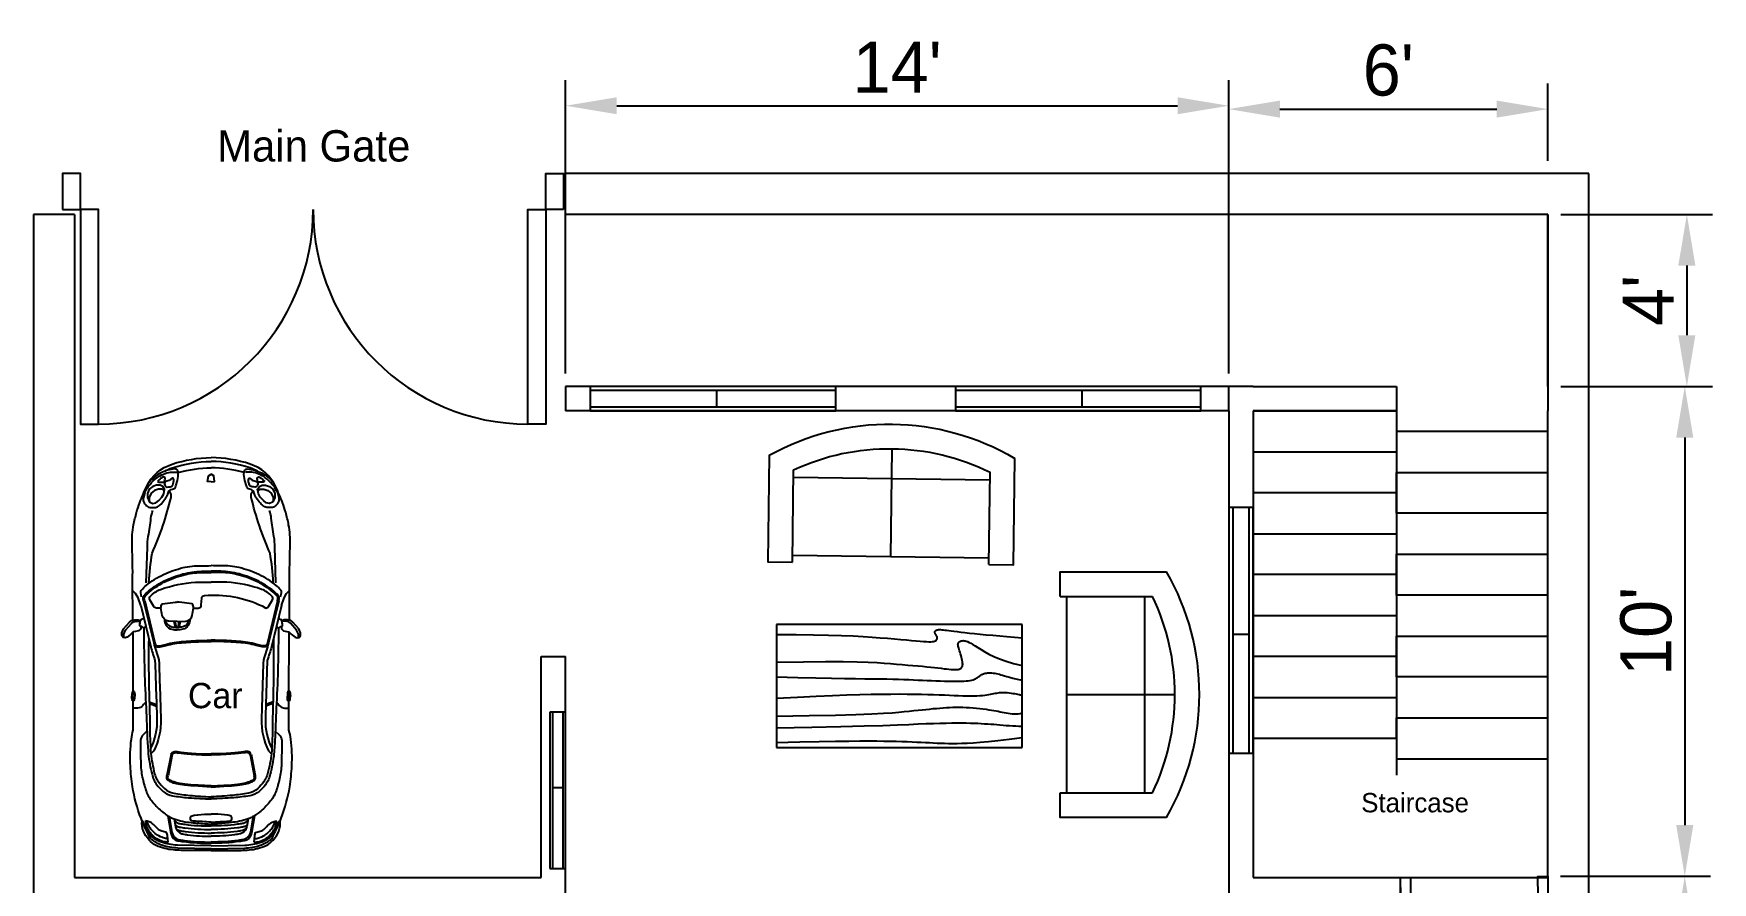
# Model space of a CAD drawing. Header units: inches. Extents: x 1250 to 3428, y 811 to 2465.
# Drawn here: x 1264.5 to 1674.7, y 1162.6 to 1370 of the extents above; entities that cross this region are included whole.
import ezdxf

# ---------------------------------------------------------------- set-up
doc = ezdxf.new("R2010")
doc.units = ezdxf.units.IN
for name, color, linetype in [('Blocks', 4, 'Continuous'), ('Doors', 6, 'Continuous'), ('Text', 2, 'Continuous'), ('Windows', 30, 'Continuous')]:
    doc.layers.add(name, color=color, linetype=linetype)
doc.styles.get("Standard").update_dxf_attribs({"font": 'CENTAUR.TTF'})
doc.dimstyles.new('ISO-25', dxfattribs={"dimscale": 5, "dimtxt": 2.5, "dimasz": 2.5, "dimexe": 1.25, "dimexo": 0.625, "dimtad": 1, "dimtxsty": 'Standard', "dimcen": 2.5, "dimadec": 0, "dimazin": 0, "dimtfac": 1, "dimtmove": 0, "dimatfit": 3, "dimfxl": 1, "dimarcsym": 0})

# ---------------------------------------------------------------- blocks, each defined once
blk = doc.blocks.new('Door2')
at = {"layer": 'Doors'}
for points in [[(-78, 42), (-78, 6), (-81, 6), (-81, 42)], [(-6, 42), (-6, 6), (-3, 6), (-3, 42)], [(-84, 6), (-81, 6), (-81, 0), (-84, 0)], [(0, 6), (-3, 6), (-3, 0), (0, 0)]]:
    blk.add_lwpolyline(points, close=True, dxfattribs=at)
for centre, start, end in [((-78, 6), 0, 90), ((-6, 6), 90, 180)]:
    blk.add_arc(centre, 36, start, end, dxfattribs=at)
blk = doc.blocks.new('Door1')
at = {"layer": 'Doors'}
for points in [[(-6, 42), (-6, 6), (-3, 6), (-3, 42)], [(-42, 6), (-45, 6), (-45, 0), (-42, 0)], [(0, 6), (-3, 6), (-3, 0), (0, 0)]]:
    blk.add_lwpolyline(points, close=True, dxfattribs=at)
blk.add_arc((-6, 6), 36, 90, 180, dxfattribs=at)
blk = doc.blocks.new('Window')
at = {"layer": 'Windows'}
for p, q in [((0, 6), (-60, 6)), ((-60, 6), (-60, 0)), ((0, 5), (-60, 5)), ((-29.06, 1), (-29.06, 5)), ((0, 0), (0, 6)), ((-60, 1), (0, 1)), ((-60, 0), (0, 0))]:
    blk.add_line(p, q, dxfattribs=at)
blk = doc.blocks.new('Sofa - Roundback Loveseat 5 ft.')
at = {"linetype": 'Continuous'}
for p, q in [((0, -32.44198), (0, -5.99998)), ((-24, -33.99998), (-24, -11.46958)), ((24.00004, -33.99998), (24.00004, -11.46958)), ((-23.9998, -13.38178), (23.99986, -13.38178)), ((-24, -32.44198), (24.00004, -32.44198))]:
    blk.add_line(p, q, dxfattribs=at)
for points in [[(-24, -33.99998), (-30, -33.99998), (-30, -7.99998)], [(30.00004, -7.99998), (30.00004, -33.99998), (24.00004, -33.99998)]]:
    blk.add_lwpolyline(points, dxfattribs=at)
for centre, radius, start, end in [((0, -60.24998), 60.24998, 60.13715, 119.8628), ((0, -61.38438), 55.38444, 64.32083, 115.6792)]:
    blk.add_arc(centre, radius, start, end, dxfattribs=at)
blk = doc.blocks.new('Table - Rectangular Woodgrain 60 x 30 in.')
at = {"linetype": 'Continuous'}
for p, q in [((0, 0), (0, -30)), ((60, 0), (0, 0)), ((60, -30), (60, 0)), ((0, -30), (60, -30))]:
    blk.add_line(p, q, dxfattribs=at)
for points in [[(0, -2.4), (4.8155, -2.418), (9.0302, -2.4688), (12.709, -2.5477), (15.9167, -2.65), (18.7181, -2.7711), (21.1781, -2.9063), (23.3616, -3.0508), (25.3333, -3.2), (27.1477, -3.3495), (28.8172, -3.4958), (30.3437, -3.636), (31.7291, -3.7667), (32.9756, -3.8849), (34.0849, -3.9875), (35.059, -4.0714), (35.9, -4.1334), (36.6114, -4.1711), (37.2041, -4.1854), (37.6906, -4.1779), (38.0833, -4.15), (38.3948, -4.1034), (38.6375, -4.0396), (38.8239, -3.9602), (38.9666, -3.8667), (39.0764, -3.7608), (39.1573, -3.6448), (39.2116, -3.521), (39.2416, -3.3917), (39.2498, -3.2593), (39.2385, -3.1261), (39.21, -2.9944), (39.1666, -2.8667), (39.111, -2.7447), (39.0468, -2.6281), (38.978, -2.5163), (38.9083, -2.4083), (38.8418, -2.3035), (38.7823, -2.201), (38.7337, -2.1001), (38.7, -2), (38.6844, -1.9003), (38.6875, -1.8021), (38.7094, -1.707), (38.75, -1.6167), (38.8094, -1.5326), (38.8875, -1.4563), (38.9844, -1.3893), (39.1, -1.3333), (39.2351, -1.2896), (39.3937, -1.2583), (39.5804, -1.2396), (39.8, -1.2333), (40.057, -1.2396), (40.3562, -1.2583), (40.7023, -1.2896), (41.1, -1.3333), (41.5547, -1.3895), (42.0755, -1.4573), (42.6721, -1.5361), (43.3542, -1.625), (44.1316, -1.7233), (45.014, -1.8302), (46.0114, -1.9449), (47.1333, -2.0667), (48.3862, -2.1947), (49.7625, -2.3281), (51.2513, -2.4663), (52.8416, -2.6083), (54.5226, -2.7535), (56.2833, -2.9011), (58.1127, -3.0501), (60, -3.2)], [(0, -9.2), (6.5759, -9.0858), (11.9385, -9.0365), (16.2527, -9.0418), (19.6833, -9.0917), (22.3952, -9.1759), (24.5531, -9.2844), (26.322, -9.4069), (27.8666, -9.5333), (29.3241, -9.6553), (30.7203, -9.7719), (32.0532, -9.8837), (33.3208, -9.9917), (34.5213, -10.0965), (35.6526, -10.199), (36.7128, -10.2999), (37.7, -10.4), (38.6129, -10.4996), (39.4531, -10.5969), (40.223, -10.6895), (40.925, -10.775), (41.5613, -10.8512), (42.1344, -10.9156), (42.6465, -10.966), (43.1, -11), (43.4976, -11.0158), (43.8437, -11.0136), (44.143, -10.9942), (44.4, -10.9583), (44.6195, -10.9069), (44.8062, -10.8406), (44.9648, -10.7603), (45.1, -10.6667), (45.2155, -10.5598), (45.3114, -10.4365), (45.3871, -10.2929), (45.4416, -10.125), (45.4743, -9.929), (45.4844, -9.7011), (45.4709, -9.4371), (45.4333, -9.1333), (45.3716, -8.7883), (45.2896, -8.4104), (45.1919, -8.0107), (45.0833, -7.6), (44.9685, -7.1893), (44.8521, -6.7896), (44.7388, -6.4117), (44.6333, -6.0667), (44.54, -5.7628), (44.4614, -5.4979), (44.4001, -5.2675), (44.3583, -5.0667), (44.3384, -4.8909), (44.3427, -4.7354), (44.3736, -4.5956), (44.4333, -4.4667), (44.5236, -4.3453), (44.6427, -4.2333), (44.7884, -4.1339), (44.9583, -4.05), (45.1501, -3.9849), (45.3614, -3.9417), (45.59, -3.9234), (45.8333, -3.9333), (46.0915, -3.9749), (46.3734, -4.0531), (46.6906, -4.1736), (47.0542, -4.3417), (47.4756, -4.5629), (47.9661, -4.8427), (48.5372, -5.1866), (49.2, -5.6), (49.9676, -6.0844), (50.8594, -6.625), (51.8965, -7.2031), (53.1, -7.8), (54.491, -8.3969), (56.0906, -8.975), (57.9199, -9.5156), (60, -10)], [(0, -12.8), (5.1847, -12.9322), (9.6213, -13.0323), (13.3963, -13.1059), (16.5958, -13.1583), (19.3063, -13.1952), (21.614, -13.2219), (23.6054, -13.2439), (25.3666, -13.2667), (26.9728, -13.2947), (28.4531, -13.3281), (29.8256, -13.3663), (31.1083, -13.4083), (32.3191, -13.4535), (33.476, -13.501), (34.597, -13.5501), (35.7, -13.6), (36.7984, -13.6497), (37.8875, -13.6979), (38.9578, -13.743), (40, -13.7833), (41.0047, -13.8174), (41.9625, -13.8438), (42.864, -13.8607), (43.7, -13.8667), (44.4631, -13.8604), (45.1552, -13.8417), (45.7801, -13.8104), (46.3416, -13.7667), (46.8439, -13.7104), (47.2906, -13.6417), (47.6858, -13.5604), (48.0333, -13.4667), (48.3375, -13.3608), (48.6042, -13.2448), (48.8396, -13.121), (49.05, -12.9917), (49.2417, -12.8593), (49.4208, -12.7261), (49.5937, -12.5944), (49.7667, -12.4667), (49.9452, -12.3451), (50.1323, -12.2313), (50.3303, -12.1268), (50.5416, -12.0333), (50.7686, -11.9524), (51.0135, -11.8854), (51.2788, -11.8341), (51.5666, -11.8), (51.8785, -11.7843), (52.2116, -11.7865), (52.562, -11.8059), (52.926, -11.8417), (53.2998, -11.8931), (53.6795, -11.9594), (54.0614, -12.0397), (54.4416, -12.1333), (54.8223, -12.2401), (55.2293, -12.3625), (55.6942, -12.5037), (56.2489, -12.6667), (56.9251, -12.8547), (57.7545, -13.0708), (58.7689, -13.3182), (60, -13.6)], [(0, -18), (5.124, -17.7273), (9.6609, -17.5057), (13.6705, -17.3303), (17.2125, -17.1958), (20.3467, -17.0973), (23.1328, -17.0297), (25.6307, -16.9878), (27.9, -16.9667), (29.9928, -16.9617), (31.9302, -16.9703), (33.7254, -16.9907), (35.3917, -17.0208), (36.9423, -17.0588), (38.3906, -17.1026), (39.7499, -17.1503), (41.0333, -17.2), (42.2519, -17.2496), (43.4073, -17.2969), (44.4986, -17.3395), (45.525, -17.375), (46.4858, -17.4012), (47.3802, -17.4156), (48.2074, -17.416), (48.9667, -17.4), (49.6583, -17.3662), (50.2872, -17.3167), (50.8595, -17.2547), (51.3812, -17.1833), (51.8584, -17.1057), (52.2971, -17.025), (52.7034, -16.9443), (53.0833, -16.8667), (53.443, -16.7951), (53.789, -16.7313), (54.128, -16.6768), (54.4666, -16.6334), (54.8115, -16.6024), (55.1693, -16.5854), (55.5465, -16.5841), (55.95, -16.6), (56.3828, -16.6337), (56.8346, -16.6823), (57.2915, -16.7418), (57.7396, -16.8084), (58.165, -16.878), (58.5539, -16.9469), (58.8924, -17.0111), (59.1666, -17.0667), (59.3679, -17.1107), (59.5078, -17.1438), (59.6032, -17.1675), (59.6708, -17.1833), (59.7275, -17.193), (59.7901, -17.1979), (59.8753, -17.1998), (60, -17.2)], [(0, -22.4), (8.0098, -22.2501), (14.4094, -22.1011), (19.4168, -21.9535), (23.25, -21.8083), (26.1269, -21.6663), (28.2656, -21.5281), (29.884, -21.3947), (31.2, -21.2667), (32.3967, -21.1448), (33.5172, -21.0292), (34.5697, -20.9198), (35.5625, -20.8167), (36.5037, -20.7198), (37.4015, -20.6292), (38.2642, -20.5448), (39.1, -20.4667), (39.9164, -20.3951), (40.7187, -20.3313), (41.5117, -20.2768), (42.3, -20.2333), (43.0883, -20.2024), (43.8812, -20.1854), (44.6836, -20.1841), (45.5, -20.2), (46.3328, -20.234), (47.1747, -20.2844), (48.0163, -20.3488), (48.8479, -20.425), (49.66, -20.5106), (50.4429, -20.6031), (51.1872, -20.7004), (51.8833, -20.8), (52.5246, -20.8999), (53.1166, -20.9995), (53.6681, -21.0983), (54.1875, -21.1958), (54.6834, -21.2919), (55.1646, -21.3859), (55.6394, -21.4777), (56.1167, -21.5667), (56.6028, -21.6515), (57.0961, -21.7266), (57.5929, -21.7852), (58.0896, -21.8208), (58.5823, -21.8268), (59.0674, -21.7964), (59.5412, -21.723), (60, -21.6)], [(0, -25.2), (8.6355, -25.0504), (15.7026, -24.9031), (21.4049, -24.7606), (25.9458, -24.625), (29.529, -24.4988), (32.3578, -24.3844), (34.6359, -24.284), (36.5667, -24.2), (38.3213, -24.1341), (39.9417, -24.0854), (41.437, -24.0523), (42.8167, -24.0333), (44.0901, -24.0268), (45.2667, -24.0313), (46.3557, -24.0451), (47.3667, -24.0667), (48.309, -24.0947), (49.1928, -24.1287), (50.0284, -24.168), (50.826, -24.2125), (51.5959, -24.2617), (52.3483, -24.3151), (53.0935, -24.3725), (53.8417, -24.4334), (54.6009, -24.497), (55.3699, -24.561), (56.1454, -24.6226), (56.9239, -24.6792), (57.7021, -24.7279), (58.4764, -24.7662), (59.2435, -24.7911), (60, -24.8)], [(0, -28.8), (5.6867, -28.6681), (10.45, -28.5698), (14.407, -28.5012), (17.675, -28.4584), (20.3711, -28.4374), (22.6125, -28.4344), (24.5164, -28.4455), (26.2, -28.4667), (27.762, -28.4947), (29.2276, -28.5281), (30.6033, -28.5663), (31.8958, -28.6084), (33.1118, -28.6535), (34.2578, -28.7011), (35.3405, -28.7501), (36.3666, -28.8), (37.3443, -28.8497), (38.288, -28.8974), (39.2137, -28.9412), (40.1375, -28.9792), (41.0753, -29.0093), (42.0432, -29.0297), (43.0572, -29.0384), (44.1333, -29.0333), (45.2936, -29.0114), (46.5843, -28.9641), (48.0579, -28.8816), (49.7666, -28.7542), (51.7629, -28.5721), (54.0989, -28.3255), (56.8272, -28.0048), (60, -27.6)]]:
    blk.add_lwpolyline(points, dxfattribs=at)
blk = doc.blocks.new('Top')
at = {"color": 5}
for p, q in [((2461, 13382), (2463, 13390)), ((3785, 13309), (3754, 13229)), ((3806, 13310), (3775, 13229)), ((3211, 13052), (2972, 13098)), ((3214, 13064), (2974, 13111)), ((4642, 13016), (4709, 13031)), ((4642, 13005), (4709, 13019)), ((4642, 12986), (4709, 12972)), ((4642, 12975), (4709, 12960)), ((3211, 12175), (2972, 12129)), ((3214, 12163), (2974, 12117)), ((3785, 11918), (3754, 11999)), ((3806, 11917), (3775, 11998)), ((2461, 11846), (2463, 11838))]:
    blk.add_line(p, q, dxfattribs=at)
for points in [[(4654, 13404), (4628, 13406), (4603, 13430), (4597, 13467), (4592, 13490), (4568, 13517), (4545, 13544), (4531, 13560), (4525, 13583), (4530, 13606), (4550, 13620), (4583, 13620), (4627, 13599), (4703, 13533), (4721, 13511), (4729, 13472), (4728, 13443, -0.22161), (4711, 13412, -0.22161)], [(2150, 12614), (2158, 12988, -0.076537), (2190, 13168, -0.086757), (2251, 13280, -0.10675), (2286, 13308), (2328, 13329, -0.003982), (2412, 13368, -0.016266), (2494, 13403, -0.052049), (2849, 13499, -0.02824), (3081, 13523, -0.041393), (3385, 13512, -0.048157), (3485, 13490), (3812, 13490)], [(3804, 13347, 0.024615), (3763, 13382, -0.223398), (3733, 13441, 0.00021), (3731, 13490, 0.00021)], [(3811, 13490, -0.3707), (3832, 13504, 0.000614), (3869, 13506)], [(3811, 13490, 0.370699), (3832, 13475, -0.000614), (3869, 13474)], [(3813, 13486, -0.309042), (3832, 13496, 0.000614), (3869, 13498)], [(3927, 13490, 0.3707), (3906, 13504, -0.000614), (3869, 13506)], [(3926, 13486, 0.309042), (3906, 13496, -0.000614), (3869, 13498)], [(3927, 13490, -0.3707), (3906, 13475, 0.000614), (3869, 13474)], [(3927, 13490, 0.002126), (4589, 13493)], [(4527, 13593), (4533, 13598), (4567, 13598), (4611, 13577), (4687, 13511), (4705, 13488), (4713, 13450), (4711, 13421, -0.062527), (4710, 13411, -0.062527)], [(4724, 13495, 0.000281), (4812, 13496, -0.004665), (5276, 13497, 0.006938), (5572, 13504, -0.055982), (5797, 13486, -0.021498), (5937, 13453, -0.021353), (6047, 13417, -0.022762), (6231, 13339, -0.203444), (6481, 13052, -0.07526), (6555, 12614, -0.07526)], [(2132, 12612), (2132, 12950, -0.055426), (2152, 13135, -0.059428), (2187, 13232, -0.097452), (2248, 13313, -0.082707), (2349, 13376, -0.136156), (2464, 13390, 0.047635)], [(2183, 12614), (2191, 12994, -0.076537), (2223, 13173, -0.119374), (2289, 13285, -0.071149), (2322, 13311), (2361, 13334, -0.003982), (2445, 13374, -0.005807), (2461, 13382, -0.004362)], [(2224, 13096, -0.075551), (2233, 13160, -0.072826), (2263, 13225, -0.056103), (2304, 13275, -0.027417), (2342, 13307, -0.098085), (2402, 13337, 0.002459), (2463, 13354, 0.002459)], [(2224, 13096), (2294, 13105, 0.060338), (2334, 13115, -0.005591), (2348, 13167, -0.137482), (2378, 13217, 0.014112), (2422, 13261, 0.101805), (2454, 13313, 0.064537), (2463, 13354, 0.064537)], [(2264, 13101, -0.060664), (2273, 13152, -0.072826), (2303, 13217, -0.056103), (2344, 13267, -0.027417), (2382, 13299, -0.098085), (2442, 13329, 0.000743), (2460, 13335)], [(3475, 13336), (3438, 13376, 0.209375), (3367, 13408, 0.008786), (3102, 13406, 0.052376), (2936, 13384, 0.022093), (2791, 13342, 0.108048), (2675, 13271, 0.061356), (2561, 13156, 0.068655), (2495, 13054, 0.073523), (2448, 12860, 0.014318), (2431, 12686, 0.013039), (2428, 12614, 0.013039)], [(4635, 13371, 0.013204), (3786, 13349, -0.006823), (3405, 13334, -0.002349), (3216, 13321, 0.035892), (2989, 13279, 0.099022), (2871, 13226, 0.0549), (2796, 13155, 0.134174), (2747, 13050, 0.023136), (2725, 12867, 0.011713), (2711, 12614, 0.011713)], [(4509, 13317, 0.010667), (3823, 13310, -0.006823), (3441, 13304, -0.002349), (3251, 13295, 0.035892), (3024, 13258, 0.099022), (2904, 13208, 0.0549), (2828, 13138, 0.134174), (2777, 13035, 0.023136), (2751, 12852, 0.011039), (2733, 12614, 0.011039)], [(4468, 13260, 0.02035), (4279, 13202, -0.001309), (3610, 13180, -0.124047), (3253, 13259, -0.239135), (3228, 13293, -0.239135)], [(4425, 13294, 0.019279), (4271, 13246, -0.001296), (3609, 13224, -0.122005), (3278, 13296, -0.122005)], [(4940, 13374), (4468, 13260, 0.053281), (4440, 13250, 0.257952), (4423, 13226, 0.069501), (4424, 13189, 0.029071), (4439, 13122, -0.06163), (4471, 12924, -0.023841), (4482, 12702, -0.020054), (4485, 12614, -0.020054)], [(4943, 13362), (4470, 13248, 0.053281), (4445, 13239, 0.257952), (4435, 13225, 0.069501), (4436, 13191, 0.029071), (4451, 13125, -0.06151), (4483, 12924, -0.023756), (4495, 12702, -0.019965), (4497, 12614, -0.019965)], [(4650, 13357), (4636, 13366), (4641, 13382), (4652, 13393), (4654, 13409, -0.504918), (4669, 13416, -0.045684), (4716, 13411, -0.242065), (4733, 13397, -0.032414), (4742, 13372, -0.143073)], [(4709, 12996), (4714, 13094, -0.352581), (4777, 13164, 0.008047), (4860, 13179), (4860, 13230, -0.270521), (4878, 13260, 0.000614), (4954, 13303, -0.331797), (4994, 13298, -0.11427), (5070, 13182, -0.074246), (5150, 12789, -0.021686), (5152, 12614, -0.021686)], [(4940, 13374), (4968, 13378, -0.220404), (5003, 13367, -0.037374), (5050, 13319, -0.064028), (5174, 13124, -0.05126), (5251, 12902, -0.061449), (5274, 12698, 0.008235), (5274, 12614, 0.008235)], [(4942, 13362), (4969, 13366, -0.220404), (4995, 13358, -0.037374), (5040, 13311, -0.064028), (5163, 13119, -0.05126), (5239, 12899, -0.061449), (5261, 12698, 0.008235), (5262, 12613, 0.008235)], [(4985, 13396), (5031, 13406, -0.220404), (5066, 13395, -0.037374), (5113, 13346, -0.064028), (5237, 13151, -0.05126), (5315, 12930, -0.061449), (5337, 12726, 0.010916), (5338, 12614, 0.008235)], [(5143, 13344), (5546, 13332, -0.03271), (5667, 13321, 0.00658), (5872, 13291, -0.040733), (5959, 13272, -0.249875)], [(5149, 13314, -0.028311), (5479, 13278, 0.046105), (6106, 13065, 0.219439), (6172, 13078, -0.325452)], [(6161, 13361), (6106, 13376, 0.15571), (6059, 13374, 0.128859), (6010, 13340, 0.172618), (5991, 13291, 0.012779), (5991, 13251, 0.149305), (6007, 13206, 0.057452), (6040, 13169, 0.039867), (6101, 13123, 0.038453), (6133, 13107, 0.044126), (6178, 13091), (6189, 13076, -0.151431), (6199, 13050, 0.389635), (6236, 13012), (6298, 12994, 0.094342), (6387, 12984, 0.108453), (6411, 12992, 0.290912), (6426, 13020, 0.205966), (6276, 13313, 0.700887)], [(6161, 13361, -0.118384), (6328, 13223, -0.125214), (6390, 13070, -0.057098), (6390, 13001, 1.07298)], [(2522, 13103), (2325, 13068, 0.207319), (2252, 13019, 0.101931), (2240, 12988, 0.00876), (2231, 12930, 0.038849), (2213, 12614, 0.03739)], [(2512, 13087), (2338, 13056, 0.207319), (2265, 13007, 0.101931), (2252, 12976, 0.00876), (2244, 12918, 0.03739), (2226, 12614, 0.03739)], [(4734, 13139, 0.358011), (4621, 13058, 0.087142), (4616, 12996)], [(4724, 13127, 0.316561), (4649, 13058, 0.087142), (4643, 12996)], [(4860, 13179, -0.146365), (4907, 13165), (4927, 13016, -0.020696), (4929, 12996, -0.020696)], [(6272, 13135, 0.247528), (6255, 13139, 0.056791), (6236, 13131, 0.281439), (6223, 13108, 0.017622), (6225, 13075, 0.327274), (6253, 13043, -0.021137), (6289, 13033, 0.219354), (6317, 13037, 0.356278), (6321, 13048, 0.072558), (6312, 13065, 0.066843), (6300, 13076), (6285, 13123), (6272, 13135)], [(6285, 13216), (6278, 13199), (6278, 13171, -0.04992), (6276, 13152, 0.494644), (6289, 13137, -0.100112), (6317, 13133, 0.588914), (6336, 13150, 0.119485), (6323, 13176, -0.013341), (6300, 13204, 0.140517), (6285, 13216, -0.473723)], [(6402, 13135, -0.046386), (6438, 13052, -0.07526), (6512, 12614)], [(2486, 13031), (2402, 13016, 0.207319), (2329, 12967, 0.101931), (2317, 12936, 0.00876), (2308, 12878, 0.032481), (2290, 12614)], [(2375, 13007, 0.0341), (2366, 12995, 0.101931), (2354, 12964, 0.00876), (2345, 12906, 0.035895), (2327, 12614, 0.035895)], [(2421, 13019, 0.056082), (2406, 13000, 0.101931), (2394, 12969, 0.00876), (2385, 12911, 0.036536), (2367, 12614, 0.036536)], [(2472, 13028, 0.088206), (2446, 13000, 0.101931), (2434, 12969, 0.00876), (2425, 12911, 0.036536), (2407, 12614, 0.036536)], [(4734, 12853, -0.358011), (4621, 12933, -0.087142), (4616, 12996)], [(4724, 12864, -0.316561), (4649, 12933, -0.087142), (4643, 12996)], [(4709, 12996), (4714, 12897, 0.352581), (4777, 12827, -0.008047), (4860, 12812), (4860, 12761)], [(4860, 12812, 0.146365), (4907, 12826), (4927, 12975, 0.020696), (4929, 12996, 0.020696)], [(6385, 12984, -0.063252), (6439, 12614, -0.063252)], [(2449, 12614, 0.004647), (2460, 12817, -0.212789), (2472, 12842, -0.225042), (2493, 12847, -0.010282), (2509, 12843, -0.358153), (2519, 12829, 0.030605), (2528, 12803), (2533, 12765, -0.044318), (2540, 12614, -0.044318)], [(4860, 12761, 0.460181), (4897, 12726), (4972, 12720, -0.361883), (5001, 12690, -0.136022), (4884, 12041, -0.015575)], [(2132, 12615), (2132, 12277, 0.055426), (2152, 12093, 0.059428), (2187, 11995, 0.097452), (2248, 11915, 0.082707), (2349, 11852, 0.136156), (2464, 11838, -0.047635)], [(2150, 12614), (2158, 12239, 0.076537), (2190, 12060, 0.086757), (2251, 11947, 0.10675), (2286, 11919), (2328, 11899, 0.003982), (2412, 11859, 0.016266), (2494, 11825, 0.052049), (2849, 11729, 0.02824), (3081, 11705, 0.041393), (3385, 11716, 0.048157), (3485, 11738), (3812, 11738)], [(2183, 12614), (2191, 12234, 0.076537), (2223, 12054, 0.119374), (2289, 11942, 0.071149), (2322, 11916), (2361, 11893, 0.003982), (2445, 11854, 0.005807), (2461, 11845, 0.004362)], [(2522, 12124), (2325, 12160, -0.207319), (2252, 12208, -0.101931), (2240, 12240, -0.00876), (2231, 12297, -0.038849), (2213, 12614, -0.03739)], [(2512, 12140), (2338, 12172, -0.207319), (2265, 12220, -0.101931), (2252, 12252, -0.00876), (2244, 12309, -0.03739), (2226, 12614, -0.03739)], [(2486, 12197), (2402, 12212, -0.207319), (2329, 12260, -0.101931), (2317, 12292, -0.00876), (2308, 12349, -0.032481), (2290, 12614)], [(2375, 12220, -0.0341), (2366, 12233, -0.101931), (2354, 12264, -0.00876), (2345, 12321, -0.035895), (2327, 12614, -0.035895)], [(2421, 12208, -0.056082), (2406, 12227, -0.101931), (2394, 12259, -0.00876), (2385, 12316, -0.036536), (2367, 12614, -0.036536)], [(2472, 12199, -0.088206), (2446, 12227, -0.101931), (2434, 12259, -0.00876), (2425, 12316, -0.036536), (2407, 12614, -0.036536)], [(3475, 11891), (3438, 11851, -0.209375), (3367, 11819, -0.008786), (3102, 11822, -0.052376), (2936, 11844, -0.022093), (2791, 11885, -0.108048), (2675, 11957, -0.061356), (2561, 12071, -0.068655), (2495, 12174, -0.073523), (2448, 12368, -0.014318), (2431, 12542, -0.013039), (2428, 12614, -0.013039)], [(2449, 12614, -0.004647), (2460, 12410, 0.212789), (2472, 12386, 0.225042), (2493, 12381, 0.010282), (2509, 12384, 0.358153), (2519, 12398, -0.030605), (2528, 12424), (2533, 12462, 0.044318), (2540, 12614, 0.044318)], [(4635, 11856, -0.013204), (3786, 11878, 0.006823), (3405, 11893, 0.002349), (3216, 11906, -0.035892), (2989, 11949, -0.099022), (2871, 12002, -0.0549), (2796, 12073, -0.134174), (2747, 12177, -0.023136), (2725, 12360, -0.011713), (2711, 12614, -0.011713)], [(4509, 11911, -0.010667), (3823, 11917, 0.006823), (3441, 11923, 0.002349), (3251, 11932, -0.035892), (3024, 11970, -0.099022), (2904, 12020, -0.0549), (2828, 12089, -0.134174), (2777, 12193, -0.023136), (2751, 12375, -0.011039), (2733, 12614, -0.011039)], [(4940, 11853), (4468, 11967, -0.053281), (4440, 11977, -0.257952), (4423, 12001, -0.069501), (4424, 12038, -0.029071), (4439, 12106, 0.06163), (4471, 12304, 0.023841), (4482, 12525, 0.020054), (4485, 12614, 0.020054)], [(4943, 11865), (4470, 11979, -0.053281), (4445, 11988, -0.257952), (4435, 12002, -0.069501), (4436, 12036, -0.029071), (4451, 12102, 0.06151), (4483, 12303, 0.023756), (4495, 12525, 0.019965), (4497, 12614, 0.019965)], [(4724, 11733, -0.000281), (4812, 11732, 0.004665), (5276, 11730, -0.006938), (5572, 11724, 0.055982), (5797, 11741, 0.021498), (5937, 11774, 0.021353), (6047, 11810, 0.022762), (6231, 11889, 0.203444), (6481, 12175, 0.07526), (6555, 12614, 0.07526)], [(4884, 12041), (4860, 11998, 0.270521), (4878, 11967, -0.000614), (4954, 11924, 0.331797), (4994, 11929, 0.11427), (5070, 12045, 0.074246), (5150, 12438, 0.021686), (5152, 12614)], [(4940, 11853), (4968, 11849, 0.220404), (5003, 11860, 0.037374), (5050, 11909, 0.064028), (5174, 12104, 0.05126), (5251, 12325, 0.061449), (5274, 12529, -0.008235), (5274, 12614, -0.008235)], [(4942, 11865), (4969, 11862, 0.220404), (4995, 11869, 0.037374), (5040, 11917, 0.064028), (5163, 12109, 0.05126), (5239, 12328, 0.061449), (5261, 12529, -0.008235), (5262, 12614, -0.008235)], [(4985, 11832), (5031, 11822, 0.220404), (5066, 11832, 0.037374), (5113, 11881, 0.064028), (5237, 12076, 0.05126), (5315, 12298, 0.061449), (5337, 12502, -0.010916), (5338, 12614, -0.008235)], [(6385, 12243, 0.063252), (6439, 12614, 0.063252)], [(6402, 12093, 0.046386), (6438, 12175, 0.07526), (6512, 12614)], [(2224, 12131), (2294, 12123, -0.060338), (2334, 12113, 0.005591), (2348, 12060, 0.137482), (2378, 12010, -0.014112), (2422, 11966, -0.101805), (2454, 11914, -0.064537), (2463, 11873, -0.064537)], [(2224, 12131, 0.075551), (2233, 12068, 0.072826), (2263, 12003, 0.056103), (2304, 11953, 0.027417), (2342, 11920, 0.098085), (2402, 11890, -0.002459), (2463, 11873, -0.002459)], [(2264, 12126, 0.060664), (2273, 12075, 0.072826), (2303, 12010, 0.056103), (2344, 11960, 0.027417), (2382, 11928, 0.098085), (2442, 11898, -0.000743), (2460, 11893)], [(5149, 11914, 0.028311), (5479, 11950, -0.046105), (6106, 12162, -0.219439), (6172, 12149, 0.325452)], [(6161, 11867), (6106, 11852, -0.15571), (6059, 11854, -0.128859), (6010, 11888, -0.172618), (5991, 11936, -0.012779), (5991, 11976, -0.149305), (6007, 12021, -0.057452), (6040, 12059, -0.039867), (6101, 12104, -0.038453), (6133, 12121, -0.044126), (6178, 12136), (6189, 12151, 0.151431), (6199, 12177, -0.389635), (6236, 12215), (6298, 12234, -0.094342), (6387, 12243, -0.108453), (6411, 12236, -0.290912), (6426, 12207, -0.205966), (6276, 11914, -0.700887)], [(6161, 11867, 0.118384), (6328, 12004, 0.125214), (6390, 12157, 0.057098), (6390, 12226, -1.07298)], [(6272, 12093, -0.247528), (6255, 12089, -0.056791), (6236, 12096, -0.281439), (6223, 12119, -0.017622), (6225, 12153, -0.327274), (6253, 12185, 0.021137), (6289, 12194, -0.219354), (6317, 12190, -0.356278), (6321, 12179, -0.072558), (6312, 12162, -0.066843), (6300, 12151), (6285, 12104), (6272, 12093)], [(4468, 11967, -0.02035), (4279, 12026, 0.001309), (3610, 12047, 0.124047), (3253, 11968, 0.239135), (3228, 11935, 0.239135)], [(4425, 11933, -0.019279), (4271, 11982, 0.001296), (3609, 12003, 0.122005), (3278, 11931, 0.122005)], [(5143, 11884), (5546, 11895, 0.03271), (5667, 11906, -0.00658), (5872, 11936, 0.040733), (5959, 11955, 0.249875)], [(6285, 12012), (6278, 12029), (6278, 12057, 0.04992), (6276, 12076, -0.494644), (6289, 12091, 0.100112), (6317, 12095, -0.588914), (6336, 12078, -0.119485), (6323, 12051, 0.013341), (6300, 12023, -0.140517), (6285, 12012, 0.473723)], [(3804, 11881, -0.024615), (3763, 11846, 0.223398), (3733, 11786, -0.00021), (3731, 11738, -0.00021)], [(3811, 11738, -0.370699), (3832, 11753, 0.000614), (3869, 11754)], [(3811, 11738, 0.3707), (3832, 11723, -0.000614), (3869, 11722)], [(3813, 11742, 0.309042), (3832, 11731, -0.000614), (3869, 11730)], [(3927, 11738, 0.3707), (3906, 11753, -0.000614), (3869, 11754)], [(3926, 11742, -0.309042), (3906, 11731, 0.000614), (3869, 11730)], [(3927, 11738, -0.3707), (3906, 11723, 0.000614), (3869, 11722)], [(3927, 11738, -0.002126), (4589, 11734)], [(4654, 11823), (4628, 11821), (4603, 11798), (4597, 11760), (4592, 11738), (4568, 11711), (4545, 11683), (4531, 11667), (4525, 11645), (4530, 11621), (4550, 11607), (4583, 11607), (4627, 11628), (4703, 11694), (4721, 11717), (4729, 11755), (4728, 11784, 0.22161), (4711, 11816, 0.22161)], [(4527, 11634), (4533, 11630), (4567, 11630), (4611, 11651), (4687, 11717), (4705, 11739), (4713, 11778), (4711, 11806, 0.062527), (4710, 11817, 0.062527)], [(4650, 11870), (4636, 11862), (4641, 11845), (4652, 11834), (4654, 11819, 0.504918), (4669, 11811, 0.045684), (4716, 11817, 0.242065), (4733, 11831, 0.032414), (4742, 11855, 0.143073)]]:
    blk.add_lwpolyline(points, format="xyb", dxfattribs=at)
for points in [[(4889, 13404), (4974, 13435), (5023, 13464), (5058, 13498)], [(4889, 13404), (4425, 13294)], [(6103, 13330), (6071, 13317), (6052, 13304), (6037, 13270), (6046, 13235), (6071, 13203), (6108, 13167), (6148, 13146), (6197, 13137), (6229, 13159), (6242, 13187), (6242, 13227), (6229, 13272), (6197, 13310), (6150, 13332), (6103, 13330)], [(6184, 13139), (6184, 13139), (6197, 13167), (6197, 13207), (6184, 13252), (6152, 13290), (6105, 13312), (6058, 13310)], [(2845, 12614), (2853, 12759), (2859, 12843), (2866, 12911), (2874, 12964), (2882, 13005), (2890, 13036), (2898, 13058), (2905, 13075), (2913, 13088), (2920, 13098), (2927, 13106), (2934, 13110), (2942, 13113), (2952, 13114), (2962, 13113), (2974, 13111)], [(2857, 12613), (2865, 12758), (2871, 12842), (2878, 12910), (2886, 12962), (2894, 13002), (2902, 13032), (2909, 13053), (2917, 13070), (2923, 13082), (2929, 13090), (2934, 13096), (2939, 13099), (2945, 13101), (2951, 13101), (2961, 13100), (2972, 13098)], [(3208, 13053), (3217, 13048), (3223, 13044), (3227, 13039), (3230, 13034), (3231, 13026), (3232, 13014), (3231, 12998), (3229, 12977), (3226, 12952), (3223, 12920), (3218, 12882), (3214, 12837), (3211, 12783), (3208, 12720), (3205, 12614)], [(3214, 13064), (3224, 13059), (3232, 13053), (3238, 13046), (3242, 13038), (3244, 13027), (3244, 13014), (3244, 12997), (3242, 12976), (3239, 12950), (3235, 12919), (3231, 12881), (3227, 12836), (3223, 12782), (3220, 12720), (3217, 12614)], [(2845, 12614), (2853, 12469), (2859, 12384), (2866, 12316), (2874, 12263), (2882, 12222), (2890, 12192), (2898, 12169), (2905, 12152), (2913, 12139), (2920, 12129), (2927, 12122), (2934, 12117), (2942, 12114), (2952, 12114), (2962, 12115), (2974, 12117)], [(2857, 12614), (2865, 12469), (2871, 12385), (2878, 12318), (2886, 12265), (2894, 12225), (2902, 12196), (2909, 12174), (2917, 12158), (2923, 12146), (2929, 12137), (2934, 12131), (2939, 12128), (2945, 12127), (2951, 12126), (2961, 12127), (2972, 12129)], [(3208, 12174), (3217, 12179), (3223, 12184), (3227, 12188), (3230, 12193), (3231, 12202), (3232, 12213), (3231, 12229), (3229, 12250), (3226, 12276), (3223, 12307), (3218, 12345), (3214, 12391), (3211, 12444), (3208, 12507), (3205, 12613)], [(3214, 12163), (3224, 12169), (3232, 12174), (3238, 12181), (3242, 12189), (3244, 12200), (3244, 12213), (3244, 12230), (3242, 12251), (3239, 12277), (3235, 12309), (3231, 12346), (3227, 12392), (3223, 12445), (3220, 12508), (3217, 12614)], [(6282, 12612), (6286, 12653), (6350, 12642), (6366, 12614)], [(6282, 12615), (6286, 12574), (6350, 12585), (6366, 12614)], [(4889, 11823), (4425, 11933)], [(6103, 11897), (6071, 11910), (6052, 11923), (6037, 11957), (6046, 11993), (6071, 12025), (6108, 12061), (6148, 12081), (6197, 12091), (6229, 12068), (6242, 12040), (6242, 12000), (6229, 11955), (6197, 11918), (6150, 11895), (6103, 11897)], [(6184, 12088), (6184, 12088), (6197, 12060), (6197, 12020), (6184, 11975), (6152, 11938), (6105, 11915), (6058, 11917)], [(4889, 11823), (4974, 11792), (5023, 11764), (5058, 11730)]]:
    blk.add_lwpolyline(points, dxfattribs=at)
blk = doc.blocks.new('*D34')
at = {"layer": 'Defpoints', "color": 0, "transparency": 16777216}
for p in [(1634.51, 1164.08), (1634.51, 1109.79), (1667.98, 1109.79)]:
    blk.add_point(p, dxfattribs=at)
at = {"layer": 'Text', "color": 0, "lineweight": -2, "transparency": 16777216}
for p, q in [((1637.64, 1164.08), (1674.23, 1164.08)), ((1667.98, 1151.58), (1667.98, 1122.29)), ((1637.64, 1109.79), (1674.23, 1109.79))]:
    blk.add_line(p, q, dxfattribs=at)
at = {"layer": 'Text', "color": 0, "transparency": 16777216}
for points in [[(1665.9, 1151.58), (1670.07, 1151.58), (1667.98, 1164.08)], [(1665.9, 1122.29), (1670.07, 1122.29), (1667.98, 1109.79)]]:
    blk.add_solid(points, dxfattribs=at)
at = {"layer": 'Text', "color": 0, "transparency": 16777216, "insert": (1658.55, 1136.93), "char_height": 12.5, "attachment_point": 5, "rotation": 90}
blk.add_mtext("4'", dxfattribs=at)
blk = doc.blocks.new('*D35')
at = {"layer": 'Defpoints', "color": 0, "transparency": 16777216}
for p in [(1634.55, 1325.79), (1634.55, 1283.79), (1668.49, 1283.79)]:
    blk.add_point(p, dxfattribs=at)
at = {"layer": 'Text', "color": 0, "lineweight": -2, "transparency": 16777216}
for p, q in [((1637.67, 1325.79), (1674.74, 1325.79)), ((1668.49, 1313.29), (1668.49, 1296.29)), ((1637.67, 1283.79), (1674.74, 1283.79))]:
    blk.add_line(p, q, dxfattribs=at)
at = {"layer": 'Text', "color": 0, "transparency": 16777216}
for points in [[(1666.4, 1313.29), (1670.57, 1313.29), (1668.49, 1325.79)], [(1666.4, 1296.29), (1670.57, 1296.29), (1668.49, 1283.79)]]:
    blk.add_solid(points, dxfattribs=at)
at = {"layer": 'Text', "color": 0, "transparency": 16777216, "insert": (1659.05, 1304.79), "char_height": 12.5, "attachment_point": 5, "rotation": 90}
blk.add_mtext("4'", dxfattribs=at)
blk = doc.blocks.new('*D37')
at = {"layer": 'Defpoints', "color": 0, "transparency": 16777216}
for p in [(1644.55, 1283.79), (1644.55, 1164.08), (1667.98, 1164.08)]:
    blk.add_point(p, dxfattribs=at)
at = {"layer": 'Text', "color": 0, "lineweight": -2, "transparency": 16777216}
for p, q in [((1647.67, 1283.79), (1674.23, 1283.79)), ((1667.98, 1271.29), (1667.98, 1176.58)), ((1647.67, 1164.08), (1674.23, 1164.08))]:
    blk.add_line(p, q, dxfattribs=at)
at = {"layer": 'Text', "color": 0, "transparency": 16777216}
for points in [[(1665.9, 1271.29), (1670.07, 1271.29), (1667.98, 1283.79)], [(1665.9, 1176.58), (1670.07, 1176.58), (1667.98, 1164.08)]]:
    blk.add_solid(points, dxfattribs=at)
at = {"layer": 'Text', "color": 0, "transparency": 16777216, "insert": (1658.55, 1223.93), "char_height": 12.5, "attachment_point": 5, "rotation": 90}
blk.add_mtext("10'", dxfattribs=at)
blk = doc.blocks.new('*D38')
at = {"layer": 'Defpoints', "color": 0, "transparency": 16777216}
for p in [(1556.55, 1352.36), (1394.55, 1283.79), (1556.55, 1283.79)]:
    blk.add_point(p, dxfattribs=at)
at = {"layer": 'Text', "color": 0, "lineweight": -2, "transparency": 16777216}
for p, q in [((1394.55, 1286.91), (1394.55, 1358.61)), ((1556.55, 1286.91), (1556.55, 1358.61)), ((1407.05, 1352.36), (1544.05, 1352.36))]:
    blk.add_line(p, q, dxfattribs=at)
at = {"layer": 'Text', "color": 0, "transparency": 16777216}
for points in [[(1407.05, 1354.44), (1407.05, 1350.28), (1394.55, 1352.36)], [(1544.05, 1354.44), (1544.05, 1350.28), (1556.55, 1352.36)]]:
    blk.add_solid(points, dxfattribs=at)
at = {"layer": 'Text', "color": 0, "transparency": 16777216, "insert": (1475.55, 1361.79), "char_height": 12.5, "attachment_point": 5}
blk.add_mtext("14'", dxfattribs=at)
blk = doc.blocks.new('*D39')
at = {"layer": 'Defpoints', "color": 0, "transparency": 16777216}
for p in [(1634.55, 1351.54), (1556.55, 1335.79), (1634.55, 1335.79)]:
    blk.add_point(p, dxfattribs=at)
at = {"layer": 'Text', "color": 0, "lineweight": -2, "transparency": 16777216}
for p, q in [((1556.55, 1338.91), (1556.55, 1357.79)), ((1634.55, 1338.91), (1634.55, 1357.79)), ((1569.05, 1351.54), (1622.05, 1351.54))]:
    blk.add_line(p, q, dxfattribs=at)
at = {"layer": 'Text', "color": 0, "transparency": 16777216}
for points in [[(1569.05, 1353.62), (1569.05, 1349.46), (1556.55, 1351.54)], [(1622.05, 1353.62), (1622.05, 1349.46), (1634.55, 1351.54)]]:
    blk.add_solid(points, dxfattribs=at)
at = {"layer": 'Text', "color": 0, "transparency": 16777216, "insert": (1595.55, 1361.01), "char_height": 12.5, "attachment_point": 5}
blk.add_mtext("6'", dxfattribs=at)

msp = doc.modelspace()

# ---------------------------------------------------------------- linework, layer by layer
for p, q in [((1634.549, 1335.787), (1394.549, 1335.787)), ((1394.549, 1325.787), (1394.549, 1335.787)), ((1644.549, 1335.787), (1634.549, 1335.787)), ((1644.549, 1325.787), (1644.549, 1335.787)), ((1264.549, 1325.787), (1264.549, 869.787)), ((1274.549, 1325.787), (1264.549, 1325.787)), ((1274.549, 1325.787), (1274.549, 1163.787)), ((1634.549, 1325.787), (1394.549, 1325.787)), ((1634.549, 1325.787), (1394.549, 1325.787)), ((1634.549, 1325.787), (1586.549, 1325.787)), ((1634.549, 1325.787), (1634.549, 1301.787)), ((1634.549, 1325.787), (1634.549, 1283.787)), ((1634.549, 1283.787), (1634.549, 1325.787)), ((1644.549, 869.787), (1644.549, 1325.787)), ((1562.549, 1283.787), (1394.549, 1283.787)), ((1394.549, 1283.787), (1394.549, 1277.787)), ((1562.549, 1283.787), (1597.579, 1283.787)), ((1597.579, 1283.787), (1597.579, 1277.787)), ((1634.549, 1283.787), (1634.549, 1277.787)), ((1556.549, 1277.787), (1394.549, 1277.787)), ((1556.549, 1277.787), (1556.549, 1157.787)), ((1597.579, 1277.787), (1562.549, 1277.787)), ((1562.549, 1277.787), (1562.549, 1163.787)), ((1562.549, 1277.787), (1597.579, 1277.787)), ((1562.549, 1277.787), (1562.549, 1267.787)), ((1562.549, 1276.787), (1562.549, 1194.192)), ((1597.579, 1277.787), (1597.579, 1188.787)), ((1634.549, 1163.787), (1634.549, 1277.787)), ((1634.549, 1272.787), (1597.579, 1272.787)), ((1634.549, 1262.787), (1634.549, 1272.787)), ((1562.549, 1267.787), (1597.579, 1267.787)), ((1597.579, 1267.787), (1597.579, 1257.787)), ((1597.579, 1252.787), (1597.579, 1262.787)), ((1597.579, 1262.787), (1634.549, 1262.787)), ((1597.579, 1257.787), (1562.549, 1257.787)), ((1562.549, 1257.787), (1562.549, 1247.787)), ((1634.549, 1252.787), (1597.579, 1252.787)), ((1634.549, 1242.787), (1634.549, 1252.787)), ((1562.549, 1247.787), (1597.579, 1247.787)), ((1597.579, 1247.787), (1597.579, 1237.787)), ((1597.579, 1247.787), (1597.579, 1237.787)), ((1597.579, 1232.787), (1597.579, 1242.787)), ((1597.579, 1242.787), (1607.579, 1242.787)), ((1607.579, 1242.787), (1634.549, 1242.787)), ((1597.579, 1237.787), (1562.549, 1237.787)), ((1562.549, 1237.787), (1562.549, 1227.787)), ((1634.549, 1232.787), (1597.579, 1232.787)), ((1634.549, 1222.787), (1634.549, 1232.787)), ((1562.549, 1227.787), (1597.579, 1227.787)), ((1597.579, 1227.787), (1597.579, 1217.787)), ((1597.579, 1212.787), (1597.579, 1222.787)), ((1597.579, 1222.787), (1634.549, 1222.787)), ((1388.549, 1163.787), (1388.549, 1217.787)), ((1388.549, 1217.787), (1394.549, 1217.787)), ((1394.549, 1157.787), (1394.549, 1217.787)), ((1597.579, 1217.787), (1562.549, 1217.787)), ((1562.549, 1217.787), (1562.549, 1207.787)), ((1634.515, 1212.787), (1597.579, 1212.787)), ((1634.515, 1202.787), (1634.515, 1212.787)), ((1562.549, 1207.787), (1597.579, 1207.787)), ((1597.579, 1207.787), (1597.579, 1197.787)), ((1597.579, 1197.787), (1597.579, 1202.787)), ((1597.579, 1202.787), (1634.515, 1202.787)), ((1597.579, 1202.787), (1597.579, 1192.787)), ((1597.579, 1197.787), (1562.549, 1197.787)), ((1597.579, 1192.787), (1634.549, 1192.787)), ((1274.549, 1163.787), (1388.549, 1163.787)), ((1562.549, 1163.787), (1598.549, 1163.787)), ((1598.53, 1163.779), (1634.549, 1163.787)), ((1598.549, 1157.787), (1598.549, 1163.787)), ((1634.549, 1163.787), (1634.549, 1157.787))]:
    msp.add_line(p, q)
at = {"layer": 'Blocks'}
for q in [(1562.549, 1277.787), (1562.549, 1276.787)]:
    msp.add_line((1562.549, 1277.787), q, dxfattribs=at)
at = {"layer": 'Text'}
msp.add_line((1556.549, 1277.787), (1556.549, 1283.787), dxfattribs=at)

# ---------------------------------------------------------------- block references
at = {"layer": 'Blocks', "xscale": -1, "rotation": 359.2861049171876}
msp.add_blockref('Sofa - Roundback Loveseat 5 ft.', (1474.385, 1274.571), dxfattribs=at)
at = {"layer": 'Blocks', "color": 4, "xscale": 0.02170019151005212, "yscale": 0.02170019151005212, "zscale": 0.02170019151005212, "rotation": 90}
msp.add_blockref('Top', (1581.651, 1124.162), dxfattribs=at)
at = {"layer": 'Blocks', "rotation": 270}
msp.add_blockref('Sofa - Roundback Loveseat 5 ft.', (1549.388, 1208.49), dxfattribs=at)
at = {"layer": 'Blocks'}
msp.add_blockref('Table - Rectangular Woodgrain 60 x 30 in.', (1446.07, 1225.592), dxfattribs=at)
at = {"layer": 'Windows'}
for name, p, xscale, yscale, zscale, rotation in [('Door2', (1271.655, 1335.787), 1.457219742231073, 1.457219742231073, 1.457219742231073, 180), ('Window', (1394.549, 1204.209), 0.6374289633048045, 0.6374289633048045, 0.6374289633048045, 90), ('Door1', (1634.515, 1164.079), -0.7997001016876178, 0.7997001016876178, 0.7997001016876178, 180.477498793633)]:
    msp.add_blockref(name, p, dxfattribs=dict(at, xscale=xscale, yscale=yscale, zscale=zscale, rotation=rotation))
for p in [(1460.566, 1277.787), (1549.781, 1277.787)]:
    msp.add_blockref('Window', p, dxfattribs=at)
at = {"layer": 'Windows', "rotation": 270}
msp.add_blockref('Window', (1556.549, 1194.192), dxfattribs=at)

# ---------------------------------------------------------------- texts
at = {"attachment_point": 1}
for s, width, gutter_width, insert, char_height in [('Main Gate', 120.67995, 38.272, (1309.397, 1346.385), 7.6543), ('Staircase', 58.0303, 23.626, (1588.922, 1184.443), 4.7253)]:
    msp.add_mtext_dynamic_manual_height_columns(s, width=width, gutter_width=gutter_width, heights=[0], dxfattribs=dict(at, insert=insert, char_height=char_height))
at = {"layer": 'Blocks', "insert": (1302.272, 1211.343), "char_height": 6.1849, "attachment_point": 1}
msp.add_mtext_dynamic_manual_height_columns('{\\C0;Car}', width=45.92158, gutter_width=30.925, heights=[0], dxfattribs=at)

# ---------------------------------------------------------------- dimensions: what is measured, and where the dimension line sits
at = {"layer": 'Text'}
for base, p1, p2, text, picture, middle in [((1556.549, 1352.36), (1394.549, 1283.787), (1556.549, 1283.787), "14'", '*D38', (1475.549, 1361.792)), ((1634.549, 1351.539), (1556.549, 1335.787), (1634.549, 1335.787), "6'", '*D39', (1595.549, 1361.009))]:
    dim = msp.add_linear_dim(base=base, p1=p1, p2=p2, text=text, dimstyle='ISO-25', dxfattribs=at)
    dim.commit()
    dim.dimension.update_dxf_attribs({"geometry": picture, "text_midpoint": middle})
for base, p1, p2, text, picture, middle in [((1668.487, 1283.787), (1634.549, 1325.787), (1634.549, 1283.787), "4'", '*D35', (1659.055, 1304.787)), ((1667.984, 1164.079), (1644.549, 1283.787), (1644.549, 1164.079), "10'", '*D37', (1658.552, 1223.933)), ((1667.984, 1109.787), (1634.515, 1164.079), (1634.515, 1109.787), "4'", '*D34', (1658.552, 1136.933))]:
    dim = msp.add_linear_dim(base=base, p1=p1, p2=p2, angle=90, text=text, dimstyle='ISO-25', dxfattribs=at)
    dim.commit()
    dim.dimension.update_dxf_attribs({"geometry": picture, "text_midpoint": middle})

doc.saveas('drawing.dxf')
